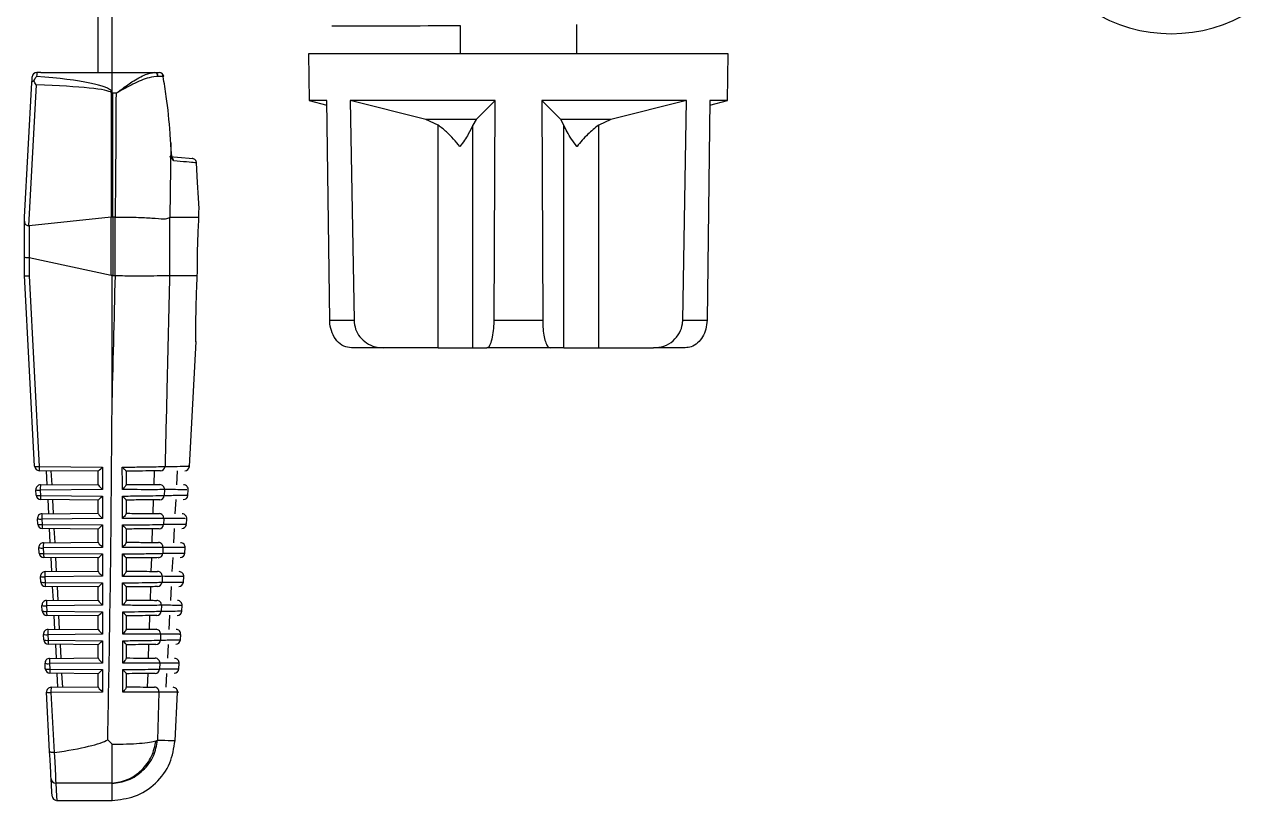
# Model space of a CAD drawing. Extents: x 8 to 113, y 0 to 87.
# Drawn here: x 80.401 to 83.033, y 31.733 to 33.396 of the extents above; entities that cross this region are included whole.
import ezdxf

# ---------------------------------------------------------------- set-up
doc = ezdxf.new("R2010")
doc.units = 0
doc.header["$MEASUREMENT"] = 0
doc.layers.add('OBJECT', color=7, linetype='CONTINUOUS')

msp = doc.modelspace()

# ---------------------------------------------------------------- linework, layer by layer
at = {"layer": 'OBJECT'}
for p, q in [((80.5583, 33.2932), (80.5583, 33.4747)), ((80.5883, 33.2932), (80.5883, 33.4747)), ((81.3346, 33.394), (81.3346, 33.3332)), ((81.5846, 33.3332), (81.5846, 33.3959)), ((81.0096, 33.3332), (81.0113, 33.2332)), ((81.4596, 33.3332), (81.0096, 33.3332)), ((81.9096, 33.3332), (81.4596, 33.3332)), ((81.9078, 33.2332), (81.9096, 33.3332)), ((80.436, 33.2932), (80.4271, 33.2931)), ((80.436, 33.2932), (80.5883, 33.2932)), ((80.5883, 33.2932), (80.68, 33.2932)), ((80.5883, 33.2518), (80.5883, 33.2932)), ((80.68, 33.2932), (80.6896, 33.2932)), ((80.698, 33.2846), (80.6875, 33.2849)), ((80.4008, 32.9832), (80.4164, 33.2715)), ((80.4255, 33.2668), (80.4091, 32.9646)), ((80.5875, 32.9831), (80.5875, 33.2487)), ((80.5891, 33.2488), (80.5891, 32.9832)), ((80.5975, 33.2488), (80.5891, 33.2488)), ((81.0113, 33.2332), (81.0489, 33.2231)), ((81.0488, 33.2332), (81.0113, 33.2332)), ((81.0551, 32.7622), (81.0488, 33.2332)), ((81.4096, 33.2332), (81.0988, 33.2332)), ((81.0988, 33.2332), (81.1072, 32.7622)), ((81.2612, 33.1924), (81.0988, 33.2332)), ((81.4096, 33.2332), (81.3687, 33.1924)), ((81.4074, 32.7622), (81.4096, 33.2332)), ((81.8203, 33.2332), (81.5096, 33.2332)), ((81.5096, 33.2332), (81.5117, 32.7622)), ((81.5504, 33.1924), (81.5096, 33.2332)), ((81.8203, 33.2332), (81.6579, 33.1924)), ((81.8119, 32.7622), (81.8203, 33.2332)), ((81.8703, 33.2332), (81.864, 32.7622)), ((81.8702, 33.2231), (81.9078, 33.2332)), ((81.9078, 33.2332), (81.8703, 33.2332)), ((81.3687, 33.1924), (81.2612, 33.1924)), ((81.2874, 33.1807), (81.2612, 33.1924)), ((81.2874, 32.7032), (81.2874, 33.1807)), ((81.3687, 33.1924), (81.3621, 33.1807)), ((81.3621, 32.7032), (81.3621, 33.1807)), ((81.6579, 33.1924), (81.5504, 33.1924)), ((81.557, 33.1807), (81.5504, 33.1924)), ((81.557, 32.7032), (81.557, 33.1807)), ((81.6579, 33.1924), (81.6318, 33.1807)), ((81.6318, 32.7032), (81.6318, 33.1807)), ((80.7142, 33.1424), (80.7123, 32.9832)), ((80.7142, 33.1424), (80.7144, 33.1425)), ((80.7151, 33.1243), (80.7142, 33.1424)), ((80.7154, 33.1243), (80.7144, 33.1425)), ((80.7151, 33.1243), (80.7154, 33.1243)), ((80.7154, 33.1243), (80.7154, 33.1243)), ((80.7695, 33.0996), (80.7695, 33.0996)), ((80.7748, 33.001), (80.7748, 33.0011)), ((80.4008, 32.9749), (80.4008, 32.9832)), ((80.4008, 32.8974), (80.4008, 32.9749)), ((80.5867, 32.9831), (80.4105, 32.9644)), ((80.4105, 32.9644), (80.4105, 32.8968)), ((80.5867, 32.8586), (80.5867, 32.9831)), ((80.5891, 32.9832), (80.5875, 32.9831)), ((80.595, 32.9832), (80.5898, 32.9832)), ((80.5898, 32.9832), (80.5898, 32.8582)), ((80.595, 32.8582), (80.595, 32.9832)), ((80.7123, 32.9832), (80.7116, 32.9827)), ((80.7116, 32.9827), (80.7116, 32.8582)), ((80.7123, 32.9832), (80.7747, 32.9832)), ((80.4008, 32.8582), (80.4008, 32.8974)), ((80.4103, 32.8968), (80.4103, 32.8573)), ((80.4105, 32.8968), (80.5867, 32.8586)), ((80.4008, 32.8582), (80.4008, 32.8582)), ((80.4224, 32.4494), (80.4008, 32.8582)), ((80.4103, 32.8573), (80.4318, 32.4487)), ((80.5883, 32.5696), (80.5883, 32.8581)), ((80.5898, 32.8582), (80.595, 32.8582)), ((80.7116, 32.8582), (80.7117, 32.8582)), ((80.7117, 32.8582), (80.7712, 32.8582)), ((81.0551, 32.7622), (81.1072, 32.7622)), ((81.4074, 32.7622), (81.5117, 32.7622)), ((81.8119, 32.7622), (81.864, 32.7622)), ((80.7543, 32.4492), (80.7684, 32.7168)), ((81.1696, 32.7032), (81.1018, 32.7032)), ((81.2874, 32.7032), (81.1696, 32.7032)), ((81.2874, 32.7032), (81.3621, 32.7032)), ((81.3621, 32.7032), (81.3917, 32.7032)), ((81.5274, 32.7032), (81.3917, 32.7032)), ((81.557, 32.7032), (81.5274, 32.7032)), ((81.557, 32.7032), (81.6318, 32.7032)), ((81.6318, 32.7032), (81.7495, 32.7032)), ((81.8173, 32.7032), (81.7495, 32.7032)), ((80.4318, 32.4487), (80.5678, 32.4475)), ((80.5583, 32.4388), (80.4323, 32.4399)), ((80.4495, 32.4096), (80.4479, 32.4398)), ((80.4573, 32.4397), (80.4589, 32.4097)), ((80.5583, 32.4104), (80.5583, 32.4388)), ((80.5678, 32.4475), (80.5678, 32.3995)), ((80.6183, 32.4389), (80.6183, 32.4099)), ((80.6785, 32.4394), (80.6776, 32.4101)), ((80.7273, 32.4096), (80.7289, 32.4398)), ((80.4349, 32.4095), (80.5583, 32.4106)), ((80.4256, 32.3874), (80.425, 32.399)), ((80.5678, 32.3995), (80.4345, 32.3983)), ((80.4345, 32.3983), (80.4351, 32.3867)), ((80.4351, 32.3867), (80.5678, 32.3855)), ((80.5678, 32.3855), (80.5678, 32.3375)), ((80.7007, 32.3994), (80.7003, 32.387)), ((80.7511, 32.3872), (80.7517, 32.3989)), ((80.5583, 32.3768), (80.4355, 32.3779)), ((80.4528, 32.3477), (80.4512, 32.3778)), ((80.4606, 32.3777), (80.4622, 32.3478)), ((80.5583, 32.3484), (80.5583, 32.3768)), ((80.6183, 32.377), (80.6183, 32.3478)), ((80.6766, 32.3774), (80.6757, 32.3481)), ((80.724, 32.3477), (80.7256, 32.3778)), ((80.4289, 32.3254), (80.4283, 32.337)), ((80.5678, 32.3375), (80.4378, 32.3363)), ((80.4378, 32.3363), (80.4384, 32.3247)), ((80.4382, 32.3475), (80.5583, 32.3486)), ((80.6991, 32.3375), (80.6987, 32.3249)), ((80.7478, 32.3252), (80.7485, 32.3369)), ((80.4384, 32.3247), (80.5678, 32.3235)), ((80.5583, 32.3148), (80.4388, 32.3159)), ((80.456, 32.2857), (80.4545, 32.3158)), ((80.4639, 32.3157), (80.4655, 32.2858)), ((80.5583, 32.2864), (80.5583, 32.3148)), ((80.5678, 32.3235), (80.5678, 32.2755)), ((80.6183, 32.315), (80.6183, 32.2857)), ((80.6746, 32.3153), (80.6737, 32.2861)), ((80.7208, 32.2855), (80.7224, 32.3159)), ((80.4415, 32.2856), (80.5583, 32.2866)), ((80.4322, 32.2633), (80.4316, 32.2751)), ((80.5678, 32.2755), (80.441, 32.2744)), ((80.441, 32.2744), (80.4416, 32.2626)), ((80.4416, 32.2626), (80.5678, 32.2615)), ((80.5583, 32.2528), (80.4421, 32.2539)), ((80.4593, 32.2237), (80.4577, 32.2537)), ((80.4672, 32.2536), (80.4687, 32.2238)), ((80.5583, 32.2244), (80.5583, 32.2528)), ((80.5678, 32.2615), (80.5678, 32.2135)), ((80.6183, 32.253), (80.6183, 32.2237)), ((80.6727, 32.2533), (80.6718, 32.2241)), ((80.6975, 32.2755), (80.6971, 32.2629)), ((80.7175, 32.2236), (80.7191, 32.2539)), ((80.7446, 32.2632), (80.7452, 32.275)), ((80.4447, 32.2236), (80.5583, 32.2246)), ((80.4355, 32.2013), (80.4348, 32.2131)), ((80.5678, 32.2135), (80.4443, 32.2124)), ((80.4443, 32.2124), (80.4449, 32.2006)), ((80.4449, 32.2006), (80.5678, 32.1995)), ((80.5678, 32.1995), (80.5678, 32.1515)), ((80.6958, 32.2135), (80.6955, 32.2009)), ((80.7413, 32.2012), (80.742, 32.213)), ((80.5583, 32.1908), (80.4454, 32.1918)), ((80.4626, 32.1618), (80.461, 32.1917)), ((80.4704, 32.1916), (80.472, 32.1618)), ((80.5583, 32.1624), (80.5583, 32.1908)), ((80.6183, 32.191), (80.6183, 32.1616)), ((80.6708, 32.1913), (80.6699, 32.1621)), ((80.7143, 32.1616), (80.7159, 32.1919)), ((80.4387, 32.1393), (80.4381, 32.1511)), ((80.5678, 32.1515), (80.4476, 32.1504)), ((80.4476, 32.1504), (80.4482, 32.1386)), ((80.448, 32.1616), (80.5583, 32.1626)), ((80.6941, 32.1515), (80.6938, 32.1389)), ((80.7381, 32.1392), (80.7387, 32.1511)), ((80.4482, 32.1386), (80.5678, 32.1375)), ((80.5583, 32.1288), (80.4486, 32.1298)), ((80.4659, 32.0998), (80.4643, 32.1297)), ((80.4737, 32.1296), (80.4753, 32.0999)), ((80.5583, 32.1004), (80.5583, 32.1288)), ((80.5678, 32.1375), (80.5678, 32.0895)), ((80.6183, 32.1291), (80.6183, 32.0995)), ((80.6688, 32.1293), (80.6679, 32.1002)), ((80.711, 32.0996), (80.7126, 32.1299)), ((80.4513, 32.0997), (80.5583, 32.1006)), ((80.442, 32.0772), (80.4414, 32.0891)), ((80.5678, 32.0895), (80.4508, 32.0884)), ((80.4508, 32.0884), (80.4515, 32.0766)), ((80.4515, 32.0766), (80.5678, 32.0755)), ((80.5583, 32.0668), (80.4519, 32.0678)), ((80.4691, 32.0378), (80.4676, 32.0676)), ((80.477, 32.0676), (80.4786, 32.0379)), ((80.5583, 32.0384), (80.5583, 32.0668)), ((80.5678, 32.0755), (80.5678, 32.0275)), ((80.6183, 32.0671), (80.6183, 32.0375)), ((80.6668, 32.0673), (80.6659, 32.0382)), ((80.6924, 32.0895), (80.6921, 32.0769)), ((80.7078, 32.0378), (80.7093, 32.0676)), ((80.7348, 32.0772), (80.7355, 32.0891)), ((80.4453, 32.0152), (80.4447, 32.0272)), ((80.5678, 32.0275), (80.4541, 32.0265)), ((80.4541, 32.0265), (80.4547, 32.0145)), ((80.4546, 32.0377), (80.5583, 32.0386)), ((80.4547, 32.0145), (80.5678, 32.0135)), ((80.5678, 32.0135), (80.5678, 31.9655)), ((80.6907, 32.0275), (80.6904, 32.0149)), ((80.7316, 32.0152), (80.7322, 32.0272)), ((80.5583, 32.0048), (80.4552, 32.0057)), ((80.4724, 31.9758), (80.4708, 32.0056)), ((80.4803, 32.0055), (80.4818, 31.9759)), ((80.5583, 31.9764), (80.5583, 32.0048)), ((80.6183, 32.0051), (80.6183, 31.9754)), ((80.6649, 32.0053), (80.6639, 31.9762)), ((80.7045, 31.9758), (80.7061, 32.0056)), ((80.4546, 31.8382), (80.4479, 31.9652)), ((80.5678, 31.9655), (80.4574, 31.9645)), ((80.4574, 31.9645), (80.4642, 31.8358)), ((80.4578, 31.9757), (80.5583, 31.9766)), ((80.689, 31.9655), (80.686, 31.8626)), ((80.7235, 31.8612), (80.729, 31.9652)), ((80.5883, 31.854), (80.5792, 31.8631)), ((80.6827, 31.8612), (80.686, 31.8626)), ((80.4642, 31.8358), (80.4645, 31.8359)), ((80.5883, 31.7703), (80.4677, 31.7703)), ((80.5883, 31.7698), (80.5883, 31.7703)), ((80.4697, 31.7332), (80.5887, 31.7332))]:
    msp.add_line(p, q, dxfattribs=at)
at = {"layer": 'OBJECT', "flags": 128}
for points in [[(80.4164, 33.2715), (80.4168, 33.2778), (80.417, 33.2819), (80.4171, 33.2837)], [(80.4271, 33.2931), (80.427, 33.2919), (80.4269, 33.2891), (80.4267, 33.2848)], [(80.7116, 33.1133), (80.7373, 33.111), (80.7536, 33.1096), (80.7603, 33.109)], [(80.7748, 33.0011), (80.7735, 33.0243), (80.7718, 33.0572), (80.7695, 33.0996)], [(80.4577, 31.7796), (80.4574, 31.7851), (80.457, 31.794), (80.4563, 31.8062), (80.4555, 31.8211), (80.4546, 31.8382)], [(80.4645, 31.8359), (80.4655, 31.8167), (80.4663, 31.8), (80.4669, 31.7864), (80.4674, 31.7764), (80.4677, 31.7703)], [(80.4597, 31.7427), (80.4597, 31.7427), (80.4592, 31.7519), (80.4577, 31.7796)], [(80.4677, 31.7703), (80.4692, 31.7425), (80.4697, 31.7332)]]:
    msp.add_lwpolyline(points, dxfattribs=at)
at = {"layer": 'OBJECT'}
for centre, radius, start, end in [((82.8596, 33.6994), 0.323, 237.4319, 302.5681), ((81.0596, 84.0532), 50.66, 270, 270.31102), ((80.4271, 33.2831), 0.01, 90.809, 176.8941), ((80.4271, 33.2831), 0.00999, 89.9513, 176.8532), ((80.4269, 33.2925), 0.000644, 78.2188, 90.8669), ((80.6789, 33.2847), 0.00857, 1.3573, 82.7739), ((80.6896, 33.2832), 0.01, 9.2546, 90), ((80.689, 33.2842), 0.00906, 2.8174, 85.6393), ((80.7002, 33.2736), 0.0112, 93.6783, 101.4496), ((80.676, 33.1595), 0.1273, 133.5315, 134.5191), ((80.5891, 33.1288), 0.1199, 90.0064, 90.7603), ((80.7105, 33.1034), 0.01, 2.5407, 44.043), ((80.4285, 32.4689), 0.0204, 252.3939, 279.2661), ((80.4323, 32.4499), 0.01, 183.0226, 269.5), ((80.4728, 32.4464), 0.041, 176.6869, 188.9998), ((80.6921, 32.4494), 0.00987, 271.1349, 357.7403), ((80.7444, 32.4499), 0.01, 270.5, 353.0416), ((80.435, 32.3995), 0.01, 90.5, 183.0226), ((80.4889, 32.4018), 0.0545, 171.8665, 183.6812), ((80.6908, 32.4001), 0.0099, 356.3727, 88.7904), ((80.7417, 32.3995), 0.01, 353.4435, 89.5), ((80.4312, 32.4184), 0.0204, 252.378, 279.2822), ((80.4318, 32.4068), 0.0204, 252.3893, 279.2779), ((80.4356, 32.3879), 0.01, 183.0226, 269.5), ((80.476, 32.3843), 0.041, 176.6837, 189.0006), ((80.6905, 32.3873), 0.00987, 271.1171, 357.7155), ((80.7411, 32.3879), 0.01, 270.5, 353.5539), ((80.4383, 32.3375), 0.01, 90.5, 183.0226), ((80.4345, 32.3565), 0.0204, 252.378, 279.2822), ((80.4922, 32.3398), 0.0545, 171.8658, 183.6817), ((80.6892, 32.3381), 0.0099, 356.3943, 88.8094), ((80.7385, 32.3375), 0.01, 353.9559, 89.5), ((80.4351, 32.3448), 0.0204, 252.3771, 279.2829), ((80.4389, 32.3259), 0.01, 183.0226, 269.5), ((80.4793, 32.3223), 0.041, 176.6876, 188.9987), ((80.6889, 32.3253), 0.00988, 271.0979, 357.693), ((80.7379, 32.3259), 0.01, 270.5, 354.0669), ((80.4416, 32.2756), 0.01, 90.5, 183.0226), ((80.4954, 32.2779), 0.0545, 171.8662, 183.6813), ((80.6876, 32.2761), 0.00991, 356.4133, 88.8328), ((80.7352, 32.2756), 0.01, 354.469, 89.5), ((80.4377, 32.2945), 0.0204, 252.3893, 279.2779), ((80.4384, 32.2828), 0.0204, 252.3771, 279.2829), ((80.4422, 32.2639), 0.01, 183.0226, 269.5), ((80.4826, 32.2603), 0.041, 176.6866, 188.9981), ((80.6873, 32.2633), 0.00988, 271.0784, 357.6709), ((80.7346, 32.2639), 0.01, 270.5, 354.5807), ((80.6859, 32.2141), 0.00991, 356.4299, 88.8569), ((80.4448, 32.2136), 0.01, 90.5, 183.0226), ((80.441, 32.2325), 0.0204, 252.378, 279.2822), ((80.4416, 32.2208), 0.0204, 252.3943, 279.2658), ((80.4454, 32.2018), 0.01, 183.0226, 269.5), ((80.4987, 32.2159), 0.0545, 171.8672, 183.6805), ((80.4858, 32.1982), 0.041, 176.6834, 189.0013), ((80.6856, 32.2013), 0.00988, 271.0589, 357.6496), ((80.7314, 32.2018), 0.01, 270.5, 355.0953), ((80.732, 32.2136), 0.01, 354.9828, 89.5), ((80.4481, 32.1516), 0.01, 90.5, 183.0226), ((80.4443, 32.1705), 0.0204, 252.3737, 279.2864), ((80.502, 32.1539), 0.0545, 171.8658, 183.6817), ((80.6842, 32.1521), 0.00991, 356.4468, 88.8797), ((80.7287, 32.1516), 0.01, 355.4975, 89.5), ((80.4449, 32.1587), 0.0204, 252.3884, 279.2787), ((80.4487, 32.1398), 0.01, 183.0226, 269.5), ((80.4891, 32.1362), 0.041, 176.6856, 189.0006), ((80.6839, 32.1393), 0.00989, 271.0412, 357.6275), ((80.7281, 32.1398), 0.01, 270.5, 355.6107), ((80.4514, 32.0897), 0.01, 90.5, 183.0226), ((80.5053, 32.0919), 0.0545, 171.8663, 183.6814), ((80.6825, 32.0901), 0.00991, 356.4684, 88.8946), ((80.7255, 32.0897), 0.01, 356.013, 89.5), ((80.4476, 32.1086), 0.0204, 252.3939, 279.2661), ((80.4482, 32.0967), 0.0204, 252.3776, 279.2826), ((80.452, 32.0778), 0.01, 183.0226, 269.5), ((80.4924, 32.0742), 0.041, 176.6842, 189.0002), ((80.6822, 32.0773), 0.00989, 271.0215, 357.6074), ((80.7249, 32.0778), 0.01, 270.5, 356.1269), ((80.4546, 32.0277), 0.01, 90.5, 183.0226), ((80.4508, 32.0466), 0.0204, 252.3771, 279.2829), ((80.4515, 32.0347), 0.0204, 252.3771, 279.2829), ((80.4553, 32.0157), 0.01, 183.0226, 269.5), ((80.5085, 32.03), 0.0545, 171.8672, 183.6805), ((80.4957, 32.0122), 0.041, 176.6869, 188.9998), ((80.6805, 32.0153), 0.00989, 271.0035, 357.5856), ((80.6808, 32.0281), 0.00992, 356.4834, 88.9216), ((80.7216, 32.0158), 0.01, 270.5, 356.6441), ((80.7222, 32.0277), 0.01, 356.5294, 89.5), ((80.4579, 31.9657), 0.01, 90.5, 183.0226), ((80.4541, 31.9846), 0.0204, 252.3884, 279.2787), ((80.5118, 31.968), 0.0545, 171.8658, 183.6817), ((80.6791, 31.9661), 0.00992, 356.5009, 88.943), ((80.719, 31.9657), 0.01, 356.9496, 89.5), ((80.4676, 31.7802), 0.00991, 183.469, 270.5572), ((80.4697, 31.7432), 0.01, 183.0226, 265.0653)]:
    msp.add_arc(centre, radius, start, end, dxfattribs=at)
for centre, major_axis, ratio, start_param, end_param in [((80.0195, 33.2332), (0.5695, 0.0157), 0.101686, 0.049862, 0.771527), ((80.018, 33.241), (0.5695, 0.0078), 0.050872, 0.051969, 0.772633), ((80.0195, 33.2332), (0.5695, 0.0157), 0.101686, 6.280384, 6.333048), ((80.018, 33.241), (0.5695, 0.0078), 0.050872, 6.28249, 6.335154), ((78.5258, 33.341), (0, 7.8848), 0.262774, 4.666998, 4.700689), ((80.4108, 33.0018), (0.0006, 0.0374), 0.267094, 3.033482, 3.174083), ((80.5898, 33.4314), (0.007, 0.4485), 0.267094, 3.174083, 3.1806), ((80.5898, 33.4311), (0, 0.4478), 0.267949, 3.135082, 3.141593), ((80.595, 33.4311), (0, 0.4478), 0.267949, 3.141593, 3.145797), ((80.4108, 32.8974), (0.01, 0), 0.061163, 3.141593, 4.660029), ((80.4108, 32.8152), (-0.0005, 0.0816), 0.122438, 6.255809, 6.281989), ((80.4108, 32.8585), (0.01, 0.00026), 0.120424, 3.14477, 4.656852), ((80.5898, 31.8802), (-0.0064, 0.9787), 0.122438, 6.24272, 6.255809), ((78.5258, 36.8766), (0, 19.0675), 0.111038, 4.484542, 4.500054), ((80.5898, 31.8809), (0, 0.9773), 0.122785, 0, 0.013091), ((80.595, 31.8809), (0, 0.9773), 0.122785, 6.279845, 6.283185), ((80.5683, 32.4488), (0.00999, 0.00991), 0.035372, 3.176643, 4.624979), ((80.5683, 32.4007), (0.00996, -0.00988), 0.087934, 3.228543, 4.746979), ((80.5683, 32.3868), (0.00999, 0.00991), 0.035372, 3.176643, 4.624979), ((80.5683, 32.3387), (0.00996, -0.00988), 0.087934, 3.228543, 4.746979), ((80.5683, 32.3248), (0.00999, 0.00991), 0.035372, 3.176643, 4.624979), ((80.5683, 32.2767), (0.00996, -0.00988), 0.087934, 3.228543, 4.746979), ((80.5683, 32.2628), (0.00999, 0.00991), 0.035372, 3.176643, 4.624979), ((80.5683, 32.2147), (0.00996, -0.00988), 0.087934, 3.228543, 4.746979), ((80.5683, 32.2008), (0.00999, 0.00991), 0.035372, 3.176643, 4.624979), ((80.5683, 32.1527), (0.00996, -0.00988), 0.087934, 3.228543, 4.746979), ((80.5683, 32.1388), (0.00999, 0.00991), 0.035372, 3.176643, 4.624979), ((80.5683, 32.0907), (0.00996, -0.00988), 0.087934, 3.228543, 4.746979), ((80.5683, 32.0768), (0.00999, 0.00991), 0.035372, 3.176643, 4.624979), ((80.5683, 32.0287), (0.00996, -0.00988), 0.087934, 3.228543, 4.746979), ((80.5683, 32.0148), (0.00999, 0.00991), 0.035372, 3.176643, 4.624979), ((80.5683, 31.9667), (0.00996, -0.00988), 0.087934, 3.228543, 4.746979), ((78.2985, 31.8883), (2.2897, -0.0147), 0.052015, 5.95327, 6.194383)]:
    msp.add_ellipse(centre, major_axis=major_axis, ratio=ratio, start_param=start_param, end_param=end_param, dxfattribs=at)
for points, knots in [([(80.4208, 33.2756), (80.4221, 33.2781), (80.424, 33.2816), (80.426, 33.2841), (80.4266, 33.2848), (80.4267, 33.2848)], [0, 0, 0, 0, 0.696367, 0.978824, 1, 1, 1, 1]), ([(80.5975, 33.2488), (80.5976, 33.2488), (80.5987, 33.2496), (80.602, 33.2522), (80.6132, 33.2607), (80.6336, 33.2751), (80.6589, 33.2899), (80.6736, 33.2922), (80.68, 33.2932)], [0, 0, 0, 0, 0.0036605, 0.0349635, 0.1124887, 0.381453, 0.7324431, 1, 1, 1, 1]), ([(80.6875, 33.2849), (80.6811, 33.2843), (80.6647, 33.2828), (80.6346, 33.2696), (80.6106, 33.2565), (80.5987, 33.2494), (80.5977, 33.2488), (80.5975, 33.2488)], [0, 0, 0, 0, 0.2447435, 0.6267288, 0.9679279, 0.9961443, 1, 1, 1, 1]), ([(80.7142, 33.1424), (80.7137, 33.1491), (80.7117, 33.1824), (80.7069, 33.2299), (80.7003, 33.2704), (80.698, 33.2846)], [0, 0, 0, 0, 0.13968, 0.698662, 1, 1, 1, 1]), ([(80.4164, 33.2715), (80.4164, 33.2715), (80.4164, 33.2719), (80.4167, 33.2728), (80.4177, 33.2742), (80.4194, 33.2752), (80.4206, 33.2756), (80.4208, 33.2756)], [0, 0, 0, 0, 0.017168, 0.202288, 0.556603, 0.898387, 1, 1, 1, 1]), ([(80.4255, 33.2668), (80.4255, 33.2668), (80.4238, 33.2699), (80.4223, 33.2728), (80.4208, 33.2756)], [0, 0, 0, 0, 0.020001, 1, 1, 1, 1]), ([(81.3339, 33.1344), (81.3338, 33.1345), (81.3255, 33.1452), (81.3108, 33.1623), (81.2935, 33.1759), (81.2874, 33.1807)], [0, 0, 0, 0, 0.0046081, 0.647696, 1, 1, 1, 1]), ([(81.3621, 33.1807), (81.3592, 33.1743), (81.3529, 33.1604), (81.3409, 33.1434), (81.334, 33.1345), (81.3339, 33.1344)], [0, 0, 0, 0, 0.458105, 0.995393, 1, 1, 1, 1]), ([(81.5852, 33.1344), (81.5852, 33.1345), (81.5769, 33.1452), (81.5651, 33.1623), (81.5591, 33.1759), (81.557, 33.1807)], [0, 0, 0, 0, 0.004608, 0.647696, 1, 1, 1, 1]), ([(81.6318, 33.1807), (81.6238, 33.1743), (81.6066, 33.1604), (81.5923, 33.1434), (81.5853, 33.1345), (81.5852, 33.1344)], [0, 0, 0, 0, 0.458104, 0.995393, 1, 1, 1, 1]), ([(80.7205, 33.1038), (80.72, 33.1041), (80.719, 33.1047), (80.7175, 33.1084), (80.7162, 33.1137), (80.7155, 33.1194), (80.7152, 33.123), (80.7151, 33.1243)], [0, 0, 0, 0, 0.219062, 0.438015, 0.65921, 0.879994, 1, 1, 1, 1]), ([(80.7158, 33.1194), (80.7157, 33.1201), (80.7155, 33.1216), (80.7155, 33.1233), (80.7154, 33.1243)], [0, 0, 0, 0, 0.429212, 1, 1, 1, 1]), ([(80.7178, 33.1098), (80.7178, 33.1098), (80.7178, 33.1098), (80.7174, 33.1107), (80.7169, 33.1127), (80.7162, 33.1157), (80.7159, 33.1183), (80.7158, 33.1194)], [0, 0, 0, 0, 0.09022, 0.251785, 0.484407, 0.778388, 1, 1, 1, 1]), ([(80.7695, 33.0996), (80.7693, 33.0996), (80.7688, 33.0996), (80.7632, 33.1001), (80.7396, 33.1022), (80.7205, 33.1038)], [0, 0, 0, 0, 0.0456532, 0.2282935, 1, 1, 1, 1]), ([(80.7695, 33.0996), (80.7693, 33.1007), (80.7689, 33.1029), (80.7671, 33.1058), (80.7645, 33.1079), (80.7621, 33.1088), (80.7607, 33.109), (80.7603, 33.109)], [0, 0, 0, 0, 0.235926, 0.471827, 0.707761, 0.92542, 1, 1, 1, 1]), ([(80.7747, 32.9832), (80.7747, 32.9899), (80.7748, 32.9984), (80.7748, 33.0006), (80.7748, 33.001)], [0, 0, 0, 0, 0.791838, 1, 1, 1, 1]), ([(80.4008, 32.9749), (80.4008, 32.9734), (80.4009, 32.9709), (80.402, 32.9683), (80.4041, 32.9668), (80.4067, 32.9656), (80.4085, 32.9649), (80.4091, 32.9646)], [0, 0, 0, 0, 0.2815117, 0.4771576, 0.6724687, 0.8784619, 1, 1, 1, 1]), ([(80.5955, 32.9832), (80.6007, 32.9833), (80.6193, 32.9835), (80.6503, 32.9827), (80.6824, 32.9811), (80.7029, 32.978), (80.7092, 32.9814), (80.7116, 32.9827)], [0, 0, 0, 0, 0.097509, 0.351331, 0.599304, 0.843154, 1, 1, 1, 1]), ([(80.7712, 32.8582), (80.7713, 32.8742), (80.7715, 32.9062), (80.7729, 32.9488), (80.7741, 32.9724), (80.7746, 32.9817), (80.7747, 32.983)], [0, 0, 0, 0, 0.315567, 0.631101, 0.947588, 1, 1, 1, 1]), ([(80.7747, 32.983), (80.7747, 32.9831), (80.7747, 32.9831), (80.7747, 32.9832), (80.7747, 32.9832), (80.7747, 32.9832), (80.7747, 32.9832)], [0, 0, 0, 0, 0.159882, 0.36421, 0.750659, 1, 1, 1, 1]), ([(80.5954, 32.8582), (80.6089, 32.8579), (80.6359, 32.8574), (80.6715, 32.8575), (80.6989, 32.8583), (80.7075, 32.8583), (80.7116, 32.8582)], [0, 0, 0, 0, 0.253583, 0.507165, 0.760847, 1, 1, 1, 1]), ([(80.7117, 32.8582), (80.7099, 32.7789), (80.7067, 32.6425), (80.7033, 32.5061), (80.7019, 32.449)], [0, 0, 0, 0, 0.5814499, 1, 1, 1, 1]), ([(80.7682, 32.7168), (80.7683, 32.7163), (80.7683, 32.7142), (80.7681, 32.7273), (80.7681, 32.7547), (80.7686, 32.7949), (80.7699, 32.8316), (80.7709, 32.8529), (80.7712, 32.8582)], [0, 0, 0, 0, 0.069411, 0.284852, 0.500141, 0.714747, 0.928343, 1, 1, 1, 1]), ([(81.1018, 32.7032), (81.0962, 32.704), (81.0849, 32.7054), (81.0701, 32.7172), (81.0598, 32.7343), (81.0556, 32.7504), (81.0552, 32.7597), (81.0551, 32.7622)], [0, 0, 0, 0, 0.241746, 0.484005, 0.711796, 0.922051, 1, 1, 1, 1]), ([(81.1072, 32.7622), (81.108, 32.7558), (81.1094, 32.743), (81.1193, 32.726), (81.1339, 32.7127), (81.1514, 32.7046), (81.1639, 32.7037), (81.1696, 32.7032)], [0, 0, 0, 0, 0.198026, 0.39586, 0.598898, 0.81482, 1, 1, 1, 1]), ([(81.3917, 32.7032), (81.3936, 32.704), (81.3974, 32.7054), (81.4024, 32.7172), (81.4059, 32.7343), (81.4073, 32.7504), (81.4074, 32.7597), (81.4074, 32.7622)], [0, 0, 0, 0, 0.241745, 0.484005, 0.711795, 0.922051, 1, 1, 1, 1]), ([(81.5117, 32.7622), (81.5119, 32.7558), (81.5122, 32.743), (81.5147, 32.726), (81.5184, 32.7127), (81.5228, 32.7046), (81.526, 32.7037), (81.5274, 32.7032)], [0, 0, 0, 0, 0.198026, 0.395861, 0.598898, 0.81482, 1, 1, 1, 1]), ([(81.7495, 32.7032), (81.757, 32.704), (81.7721, 32.7054), (81.7918, 32.7172), (81.8057, 32.7343), (81.8112, 32.7504), (81.8118, 32.7597), (81.8119, 32.7622)], [0, 0, 0, 0, 0.241745, 0.484005, 0.711795, 0.922051, 1, 1, 1, 1]), ([(81.864, 32.7622), (81.8635, 32.7558), (81.8624, 32.743), (81.855, 32.726), (81.8441, 32.7127), (81.831, 32.7046), (81.8216, 32.7037), (81.8173, 32.7032)], [0, 0, 0, 0, 0.198026, 0.395861, 0.598898, 0.81482, 1, 1, 1, 1]), ([(80.5792, 31.8631), (80.5793, 31.8688), (80.5798, 31.8973), (80.582, 32.0167), (80.586, 32.2464), (80.5875, 32.4535), (80.5883, 32.5696)], [0, 0, 0, 0, 0.024147, 0.120738, 0.507103, 1, 1, 1, 1]), ([(80.6104, 32.4475), (80.613, 32.4475), (80.6222, 32.4476), (80.6435, 32.4478), (80.6712, 32.4482), (80.6929, 32.4486), (80.6993, 32.4489), (80.7019, 32.449)], [0, 0, 0, 0, 0.059775, 0.207161, 0.501412, 0.795934, 1, 1, 1, 1]), ([(80.6105, 32.3994), (80.6105, 32.406), (80.6104, 32.4221), (80.6104, 32.4381), (80.6104, 32.4475)], [0, 0, 0, 0, 0.4125582, 1, 1, 1, 1]), ([(80.6104, 32.4475), (80.6104, 32.4475), (80.6114, 32.4465), (80.6136, 32.4444), (80.6162, 32.4417), (80.618, 32.4397), (80.6182, 32.4392), (80.6183, 32.4389)], [0, 0, 0, 0, 0.007738, 0.250681, 0.570349, 0.807207, 1, 1, 1, 1]), ([(80.6923, 32.4395), (80.6884, 32.4395), (80.6806, 32.4394), (80.6544, 32.4392), (80.6306, 32.439), (80.6183, 32.4388)], [0, 0, 0, 0, 0.324207, 0.64849, 1, 1, 1, 1]), ([(80.7019, 32.449), (80.7033, 32.449), (80.7104, 32.449), (80.7364, 32.4493), (80.7578, 32.4495), (80.7523, 32.4494), (80.7514, 32.4494)], [0, 0, 0, 0, 0.041331, 0.206679, 0.869686, 1, 1, 1, 1]), ([(80.6183, 32.4099), (80.6182, 32.4094), (80.618, 32.4084), (80.6164, 32.406), (80.614, 32.403), (80.6117, 32.4006), (80.6105, 32.3995), (80.6105, 32.3994)], [0, 0, 0, 0, 0.199294, 0.397092, 0.700907, 0.992031, 1, 1, 1, 1]), ([(80.6183, 32.4106), (80.6295, 32.4105), (80.6521, 32.4103), (80.6786, 32.4101), (80.6868, 32.41), (80.691, 32.41)], [0, 0, 0, 0, 0.324374, 0.64869, 1, 1, 1, 1]), ([(80.7007, 32.3994), (80.6989, 32.3994), (80.6936, 32.3992), (80.6752, 32.3991), (80.6471, 32.3992), (80.6241, 32.3993), (80.6131, 32.3994), (80.6105, 32.3994)], [0, 0, 0, 0, 0.1485035, 0.448596, 0.7482558, 0.940445, 1, 1, 1, 1]), ([(80.6105, 32.3855), (80.6131, 32.3855), (80.6222, 32.3856), (80.6434, 32.3858), (80.6708, 32.3862), (80.6918, 32.3866), (80.6979, 32.3869), (80.7003, 32.387)], [0, 0, 0, 0, 0.0594948, 0.2084583, 0.5058921, 0.8036083, 1, 1, 1, 1]), ([(80.6107, 32.3374), (80.6106, 32.344), (80.6106, 32.3601), (80.6106, 32.3761), (80.6105, 32.3855)], [0, 0, 0, 0, 0.412522, 1, 1, 1, 1]), ([(80.6105, 32.3855), (80.6106, 32.3855), (80.6115, 32.3846), (80.6136, 32.3825), (80.6161, 32.3799), (80.6179, 32.3778), (80.6182, 32.3772), (80.6183, 32.377)], [0, 0, 0, 0, 0.007808, 0.231081, 0.559198, 0.802805, 1, 1, 1, 1]), ([(80.7003, 32.387), (80.7017, 32.387), (80.7087, 32.387), (80.7342, 32.3872), (80.7548, 32.3874), (80.7493, 32.3874), (80.7485, 32.3874)], [0, 0, 0, 0, 0.0420413, 0.2102317, 0.8846412, 1, 1, 1, 1]), ([(80.749, 32.399), (80.7484, 32.399), (80.7471, 32.399), (80.7173, 32.3993), (80.7007, 32.3994)], [0, 0, 0, 0, 0.440803, 1, 1, 1, 1]), ([(80.6907, 32.3775), (80.6868, 32.3774), (80.6791, 32.3774), (80.6534, 32.3772), (80.6301, 32.377), (80.6183, 32.3768)], [0, 0, 0, 0, 0.328087, 0.656252, 1, 1, 1, 1]), ([(80.6183, 32.3478), (80.6182, 32.3473), (80.6179, 32.3462), (80.6162, 32.3435), (80.6136, 32.3404), (80.6116, 32.3383), (80.6107, 32.3375), (80.6107, 32.3374)], [0, 0, 0, 0, 0.203475, 0.450047, 0.773108, 0.991945, 1, 1, 1, 1]), ([(80.6991, 32.3375), (80.6973, 32.3374), (80.6921, 32.3373), (80.6738, 32.3372), (80.6461, 32.3372), (80.6237, 32.3373), (80.6132, 32.3374), (80.6107, 32.3374)], [0, 0, 0, 0, 0.150136, 0.453531, 0.756488, 0.940721, 1, 1, 1, 1]), ([(80.6183, 32.3486), (80.6295, 32.3485), (80.6518, 32.3483), (80.6776, 32.3481), (80.6854, 32.348), (80.6894, 32.348)], [0, 0, 0, 0, 0.328437, 0.656814, 1, 1, 1, 1]), ([(80.7462, 32.337), (80.7454, 32.3371), (80.7437, 32.3371), (80.7149, 32.3373), (80.6991, 32.3375)], [0, 0, 0, 0, 0.4484824, 1, 1, 1, 1]), ([(80.6107, 32.3235), (80.6132, 32.3235), (80.6222, 32.3236), (80.6432, 32.3238), (80.6703, 32.3242), (80.6906, 32.3246), (80.6965, 32.3248), (80.6987, 32.3249)], [0, 0, 0, 0, 0.059218, 0.209832, 0.510595, 0.811653, 1, 1, 1, 1]), ([(80.6108, 32.2754), (80.6108, 32.282), (80.6107, 32.2981), (80.6107, 32.3141), (80.6107, 32.3235)], [0, 0, 0, 0, 0.412498, 1, 1, 1, 1]), ([(80.6107, 32.3235), (80.6107, 32.3235), (80.6115, 32.3227), (80.6136, 32.3207), (80.6161, 32.318), (80.6179, 32.3158), (80.6182, 32.3152), (80.6183, 32.315)], [0, 0, 0, 0, 0.007883, 0.21061, 0.547453, 0.798162, 1, 1, 1, 1]), ([(80.6891, 32.3155), (80.6853, 32.3154), (80.6777, 32.3154), (80.6523, 32.3151), (80.6296, 32.3149), (80.6183, 32.3148)], [0, 0, 0, 0, 0.332167, 0.664413, 1, 1, 1, 1]), ([(80.6987, 32.3249), (80.7001, 32.325), (80.707, 32.325), (80.732, 32.3252), (80.7518, 32.3254), (80.7463, 32.3254), (80.7456, 32.3253)], [0, 0, 0, 0, 0.0427763, 0.2139071, 0.9001118, 1, 1, 1, 1]), ([(80.6183, 32.2857), (80.6182, 32.2852), (80.6179, 32.2841), (80.6161, 32.2813), (80.6136, 32.2783), (80.6116, 32.2762), (80.6108, 32.2755), (80.6108, 32.2754)], [0, 0, 0, 0, 0.20749, 0.460452, 0.790792, 0.991837, 1, 1, 1, 1]), ([(80.6183, 32.2866), (80.6294, 32.2865), (80.6516, 32.2863), (80.6765, 32.2861), (80.684, 32.286), (80.6878, 32.286)], [0, 0, 0, 0, 0.3327138, 0.6653663, 1, 1, 1, 1]), ([(80.6975, 32.2755), (80.6957, 32.2754), (80.6906, 32.2753), (80.6724, 32.2752), (80.6451, 32.2752), (80.6233, 32.2753), (80.6133, 32.2754), (80.6108, 32.2754)], [0, 0, 0, 0, 0.151845, 0.458695, 0.765103, 0.940995, 1, 1, 1, 1]), ([(80.6108, 32.2615), (80.6133, 32.2615), (80.6222, 32.2616), (80.6431, 32.2618), (80.6699, 32.2622), (80.6894, 32.2626), (80.695, 32.2628), (80.6971, 32.2629)], [0, 0, 0, 0, 0.058943, 0.211284, 0.515534, 0.820092, 1, 1, 1, 1]), ([(80.611, 32.2134), (80.6109, 32.22), (80.6109, 32.2361), (80.6109, 32.2521), (80.6108, 32.2615)], [0, 0, 0, 0, 0.412462, 1, 1, 1, 1]), ([(80.6108, 32.2615), (80.6109, 32.2615), (80.6116, 32.2608), (80.6136, 32.2588), (80.6161, 32.2562), (80.6179, 32.2539), (80.6182, 32.2533), (80.6183, 32.253)], [0, 0, 0, 0, 0.007962, 0.189293, 0.535066, 0.793258, 1, 1, 1, 1]), ([(80.6874, 32.2535), (80.6837, 32.2534), (80.6761, 32.2534), (80.6512, 32.2531), (80.6291, 32.2529), (80.6183, 32.2528)], [0, 0, 0, 0, 0.336461, 0.673003, 1, 1, 1, 1]), ([(80.6971, 32.2629), (80.6985, 32.2629), (80.7053, 32.263), (80.7297, 32.2632), (80.7488, 32.2634), (80.7433, 32.2633), (80.7428, 32.2633)], [0, 0, 0, 0, 0.043537, 0.217711, 0.916125, 1, 1, 1, 1]), ([(80.7433, 32.2751), (80.7424, 32.2751), (80.7404, 32.2751), (80.7126, 32.2753), (80.6975, 32.2755)], [0, 0, 0, 0, 0.456429, 1, 1, 1, 1]), ([(80.6183, 32.2237), (80.6182, 32.2231), (80.6179, 32.222), (80.6161, 32.2191), (80.6136, 32.2162), (80.6117, 32.2142), (80.611, 32.2135), (80.611, 32.2134)], [0, 0, 0, 0, 0.2117, 0.471299, 0.809162, 0.991755, 1, 1, 1, 1]), ([(80.6183, 32.2246), (80.6293, 32.2245), (80.6513, 32.2243), (80.6754, 32.2241), (80.6826, 32.224), (80.6861, 32.224)], [0, 0, 0, 0, 0.337221, 0.67438, 1, 1, 1, 1]), ([(80.6958, 32.2135), (80.6941, 32.2134), (80.689, 32.2133), (80.671, 32.2132), (80.6441, 32.2132), (80.6228, 32.2134), (80.6134, 32.2134), (80.611, 32.2134)], [0, 0, 0, 0, 0.153635, 0.464106, 0.774129, 0.941266, 1, 1, 1, 1]), ([(80.611, 32.1995), (80.6134, 32.1995), (80.6223, 32.1996), (80.6429, 32.1998), (80.6694, 32.2002), (80.6882, 32.2006), (80.6936, 32.2008), (80.6955, 32.2009)], [0, 0, 0, 0, 0.058671, 0.212822, 0.520728, 0.828954, 1, 1, 1, 1]), ([(80.6111, 32.1514), (80.6111, 32.158), (80.6111, 32.1741), (80.611, 32.1901), (80.611, 32.1995)], [0, 0, 0, 0, 0.412426, 1, 1, 1, 1]), ([(80.611, 32.1995), (80.611, 32.1995), (80.6116, 32.1989), (80.6135, 32.197), (80.616, 32.1944), (80.6179, 32.192), (80.6182, 32.1913), (80.6183, 32.191)], [0, 0, 0, 0, 0.00804, 0.167035, 0.522021, 0.788053, 1, 1, 1, 1]), ([(80.6955, 32.2009), (80.6968, 32.2009), (80.7035, 32.201), (80.7275, 32.2012), (80.7457, 32.2014), (80.7404, 32.2013), (80.7399, 32.2013)], [0, 0, 0, 0, 0.044325, 0.221651, 0.93271, 1, 1, 1, 1]), ([(80.7404, 32.2131), (80.7394, 32.2131), (80.7371, 32.2131), (80.7102, 32.2134), (80.6958, 32.2135)], [0, 0, 0, 0, 0.464658, 1, 1, 1, 1]), ([(80.6858, 32.1914), (80.6821, 32.1914), (80.6746, 32.1913), (80.6501, 32.1911), (80.6286, 32.1909), (80.6183, 32.1908)], [0, 0, 0, 0, 0.340986, 0.682054, 1, 1, 1, 1]), ([(80.6183, 32.1616), (80.6182, 32.1611), (80.6179, 32.1598), (80.6161, 32.1569), (80.6136, 32.154), (80.6118, 32.1521), (80.6112, 32.1515), (80.6111, 32.1514)], [0, 0, 0, 0, 0.216118, 0.482653, 0.828141, 0.99166, 1, 1, 1, 1]), ([(80.6941, 32.1515), (80.6925, 32.1514), (80.6874, 32.1513), (80.6695, 32.1512), (80.6431, 32.1512), (80.6224, 32.1514), (80.6135, 32.1514), (80.6111, 32.1514)], [0, 0, 0, 0, 0.155511, 0.469779, 0.783592, 0.941534, 1, 1, 1, 1]), ([(80.6183, 32.1626), (80.6292, 32.1625), (80.651, 32.1623), (80.6743, 32.1621), (80.6811, 32.162), (80.6844, 32.162)], [0, 0, 0, 0, 0.341979, 0.683892, 1, 1, 1, 1]), ([(80.7376, 32.1511), (80.7364, 32.1511), (80.7338, 32.1512), (80.7078, 32.1514), (80.6941, 32.1515)], [0, 0, 0, 0, 0.4731846, 1, 1, 1, 1]), ([(80.6112, 32.1375), (80.6135, 32.1375), (80.6223, 32.1376), (80.6428, 32.1378), (80.6689, 32.1382), (80.687, 32.1386), (80.6921, 32.1388), (80.6938, 32.1389)], [0, 0, 0, 0, 0.0584018, 0.2144517, 0.5261926, 0.8382684, 1, 1, 1, 1]), ([(80.6113, 32.0894), (80.6113, 32.096), (80.6112, 32.1121), (80.6112, 32.1281), (80.6112, 32.1375)], [0, 0, 0, 0, 0.412401, 1, 1, 1, 1]), ([(80.6112, 32.1375), (80.6112, 32.1375), (80.6117, 32.137), (80.6135, 32.1352), (80.616, 32.1326), (80.6179, 32.1301), (80.6182, 32.1294), (80.6183, 32.1291)], [0, 0, 0, 0, 0.008129, 0.143847, 0.508246, 0.782558, 1, 1, 1, 1]), ([(80.6841, 32.1294), (80.6804, 32.1294), (80.6731, 32.1293), (80.6489, 32.1291), (80.6281, 32.1289), (80.6183, 32.1288)], [0, 0, 0, 0, 0.345761, 0.691605, 1, 1, 1, 1]), ([(80.6938, 32.1389), (80.6951, 32.1389), (80.7017, 32.139), (80.7252, 32.1392), (80.7427, 32.1393), (80.7374, 32.1393), (80.737, 32.1393)], [0, 0, 0, 0, 0.045141, 0.225735, 0.949898, 1, 1, 1, 1]), ([(80.6183, 32.0995), (80.6182, 32.099), (80.6179, 32.0977), (80.616, 32.0947), (80.6137, 32.0919), (80.6119, 32.09), (80.6113, 32.0895), (80.6113, 32.0894)], [0, 0, 0, 0, 0.220763, 0.494544, 0.847821, 0.99154, 1, 1, 1, 1]), ([(80.6183, 32.1006), (80.6291, 32.1005), (80.6507, 32.1003), (80.6731, 32.1001), (80.6797, 32.1001), (80.6827, 32.1)], [0, 0, 0, 0, 0.347005, 0.6939431, 1, 1, 1, 1]), ([(80.6924, 32.0895), (80.6908, 32.0895), (80.6858, 32.0893), (80.668, 32.0892), (80.642, 32.0893), (80.6219, 32.0894), (80.6136, 32.0894), (80.6113, 32.0894)], [0, 0, 0, 0, 0.157481, 0.475733, 0.793525, 0.941799, 1, 1, 1, 1]), ([(80.6113, 32.0755), (80.6136, 32.0755), (80.6223, 32.0756), (80.6426, 32.0758), (80.6684, 32.0762), (80.6857, 32.0766), (80.6905, 32.0768), (80.6921, 32.0769)], [0, 0, 0, 0, 0.0581354, 0.2161788, 0.5319486, 0.8480676, 1, 1, 1, 1]), ([(80.6114, 32.0274), (80.6114, 32.034), (80.6114, 32.0501), (80.6113, 32.0661), (80.6113, 32.0755)], [0, 0, 0, 0, 0.412358, 1, 1, 1, 1]), ([(80.6113, 32.0755), (80.6113, 32.0755), (80.6118, 32.0751), (80.6135, 32.0733), (80.6159, 32.0707), (80.6179, 32.0682), (80.6182, 32.0675), (80.6183, 32.0671)], [0, 0, 0, 0, 0.008193, 0.119683, 0.493715, 0.776724, 1, 1, 1, 1]), ([(80.6824, 32.0674), (80.6787, 32.0674), (80.6715, 32.0673), (80.6478, 32.0671), (80.6276, 32.0669), (80.6183, 32.0668)], [0, 0, 0, 0, 0.350806, 0.701696, 1, 1, 1, 1]), ([(80.6921, 32.0769), (80.6934, 32.0769), (80.6998, 32.077), (80.7229, 32.0772), (80.7396, 32.0773), (80.7344, 32.0773), (80.7342, 32.0772)], [0, 0, 0, 0, 0.045988, 0.229969, 0.967723, 1, 1, 1, 1]), ([(80.7347, 32.0891), (80.7333, 32.0892), (80.7305, 32.0892), (80.7054, 32.0894), (80.6924, 32.0895)], [0, 0, 0, 0, 0.482025, 1, 1, 1, 1]), ([(80.6183, 32.0375), (80.6182, 32.0369), (80.6179, 32.0356), (80.616, 32.0325), (80.6137, 32.0297), (80.6119, 32.0279), (80.6115, 32.0275), (80.6114, 32.0274)], [0, 0, 0, 0, 0.225648, 0.50697, 0.868218, 0.991433, 1, 1, 1, 1]), ([(80.6907, 32.0275), (80.6891, 32.0275), (80.6842, 32.0273), (80.6664, 32.0272), (80.641, 32.0273), (80.6215, 32.0274), (80.6137, 32.0274), (80.6114, 32.0274)], [0, 0, 0, 0, 0.1595511, 0.4819896, 0.803962, 0.9420606, 1, 1, 1, 1]), ([(80.6115, 32.0135), (80.6138, 32.0135), (80.6223, 32.0136), (80.6424, 32.0138), (80.6678, 32.0142), (80.6844, 32.0146), (80.689, 32.0148), (80.6904, 32.0149)], [0, 0, 0, 0, 0.057873, 0.218011, 0.538018, 0.858388, 1, 1, 1, 1]), ([(80.6116, 31.9654), (80.6116, 31.972), (80.6116, 31.9881), (80.6115, 32.0041), (80.6115, 32.0135)], [0, 0, 0, 0, 0.412315, 1, 1, 1, 1]), ([(80.6115, 32.0135), (80.6115, 32.0135), (80.6118, 32.0132), (80.6135, 32.0115), (80.6159, 32.0089), (80.6179, 32.0063), (80.6182, 32.0055), (80.6183, 32.0051)], [0, 0, 0, 0, 0.00828, 0.094535, 0.47838, 0.770551, 1, 1, 1, 1]), ([(80.6183, 32.0386), (80.629, 32.0385), (80.6504, 32.0383), (80.6719, 32.0381), (80.6782, 32.0381), (80.681, 32.038)], [0, 0, 0, 0, 0.352326, 0.704581, 1, 1, 1, 1]), ([(80.6904, 32.0149), (80.6916, 32.0149), (80.698, 32.0149), (80.7205, 32.0151), (80.7366, 32.0153), (80.7314, 32.0152), (80.7313, 32.0152)], [0, 0, 0, 0, 0.0468669, 0.2343636, 0.9862199, 1, 1, 1, 1]), ([(80.7319, 32.0272), (80.7303, 32.0272), (80.7272, 32.0272), (80.703, 32.0274), (80.6907, 32.0275)], [0, 0, 0, 0, 0.491198, 1, 1, 1, 1]), ([(80.6807, 32.0054), (80.6771, 32.0054), (80.6699, 32.0053), (80.6466, 32.0051), (80.627, 32.0049), (80.6183, 32.0048)], [0, 0, 0, 0, 0.356145, 0.712375, 1, 1, 1, 1]), ([(80.6183, 31.9754), (80.6182, 31.9748), (80.6179, 31.9734), (80.6159, 31.9702), (80.6136, 31.9675), (80.612, 31.9658), (80.6116, 31.9655), (80.6116, 31.9654)], [0, 0, 0, 0, 0.2369235, 0.5287741, 0.9000154, 0.991359, 1, 1, 1, 1]), ([(80.689, 31.9655), (80.6874, 31.9655), (80.6825, 31.9653), (80.6649, 31.9652), (80.6399, 31.9653), (80.621, 31.9654), (80.6138, 31.9654), (80.6116, 31.9654)], [0, 0, 0, 0, 0.1617291, 0.4885729, 0.8149429, 0.9423191, 1, 1, 1, 1]), ([(80.6183, 31.9766), (80.6289, 31.9765), (80.6501, 31.9763), (80.6707, 31.9761), (80.6766, 31.9761), (80.6793, 31.9761)], [0, 0, 0, 0, 0.357965, 0.715857, 1, 1, 1, 1]), ([(80.7289, 31.9652), (80.7289, 31.9652), (80.734, 31.9651), (80.721, 31.9653), (80.6996, 31.9655), (80.689, 31.9655)], [0, 0, 0, 0, 0.001446, 0.500723, 1, 1, 1, 1]), ([(80.5883, 31.7698), (80.6, 31.7714), (80.6243, 31.7747), (80.6561, 31.7962), (80.6792, 31.8268), (80.6838, 31.851), (80.686, 31.8626)], [0, 0, 0, 0, 0.2411704, 0.4999998, 0.7588319, 1, 1, 1, 1]), ([(80.5883, 31.7332), (80.6048, 31.735), (80.6391, 31.7387), (80.6837, 31.7681), (80.7155, 31.8111), (80.7209, 31.8452), (80.7235, 31.8616)], [0, 0, 0, 0, 0.240773, 0.500001, 0.759228, 1, 1, 1, 1]), ([(80.5883, 31.854), (80.599, 31.854), (80.6204, 31.854), (80.648, 31.8555), (80.6703, 31.8578), (80.6786, 31.8601), (80.6827, 31.8612)], [0, 0, 0, 0, 0.25, 0.5, 0.75, 1, 1, 1, 1]), ([(80.5883, 31.7703), (80.5994, 31.772), (80.6224, 31.7757), (80.6528, 31.7967), (80.6752, 31.8265), (80.6802, 31.8499), (80.6827, 31.8612)], [0, 0, 0, 0, 0.241562, 0.500001, 0.75844, 1, 1, 1, 1]), ([(80.686, 31.8626), (80.6969, 31.8623), (80.7188, 31.8617), (80.7219, 31.8616), (80.7235, 31.8616)], [0, 0, 0, 0, 0.496376, 1, 1, 1, 1]), ([(80.4642, 31.8358), (80.4631, 31.8358), (80.4609, 31.8358), (80.458, 31.8362), (80.4558, 31.8368), (80.4548, 31.8375), (80.4546, 31.838), (80.4546, 31.8382), (80.4546, 31.8382)], [0, 0, 0, 0, 0.219279, 0.438505, 0.659235, 0.882985, 0.985836, 1, 1, 1, 1]), ([(80.5883, 31.7703), (80.5883, 31.7731), (80.5883, 31.7788), (80.5883, 31.798), (80.5883, 31.8231), (80.5883, 31.8437), (80.5883, 31.854)], [0, 0, 0, 0, 0.249999, 0.5, 0.750001, 1, 1, 1, 1]), ([(80.5883, 31.7332), (80.5883, 31.7348), (80.5883, 31.7378), (80.5883, 31.7592), (80.5883, 31.7698)], [0, 0, 0, 0, 0.5, 1, 1, 1, 1])]:
    msp.add_open_spline(points, degree=3, knots=knots, dxfattribs=at)

doc.saveas('drawing.dxf')
